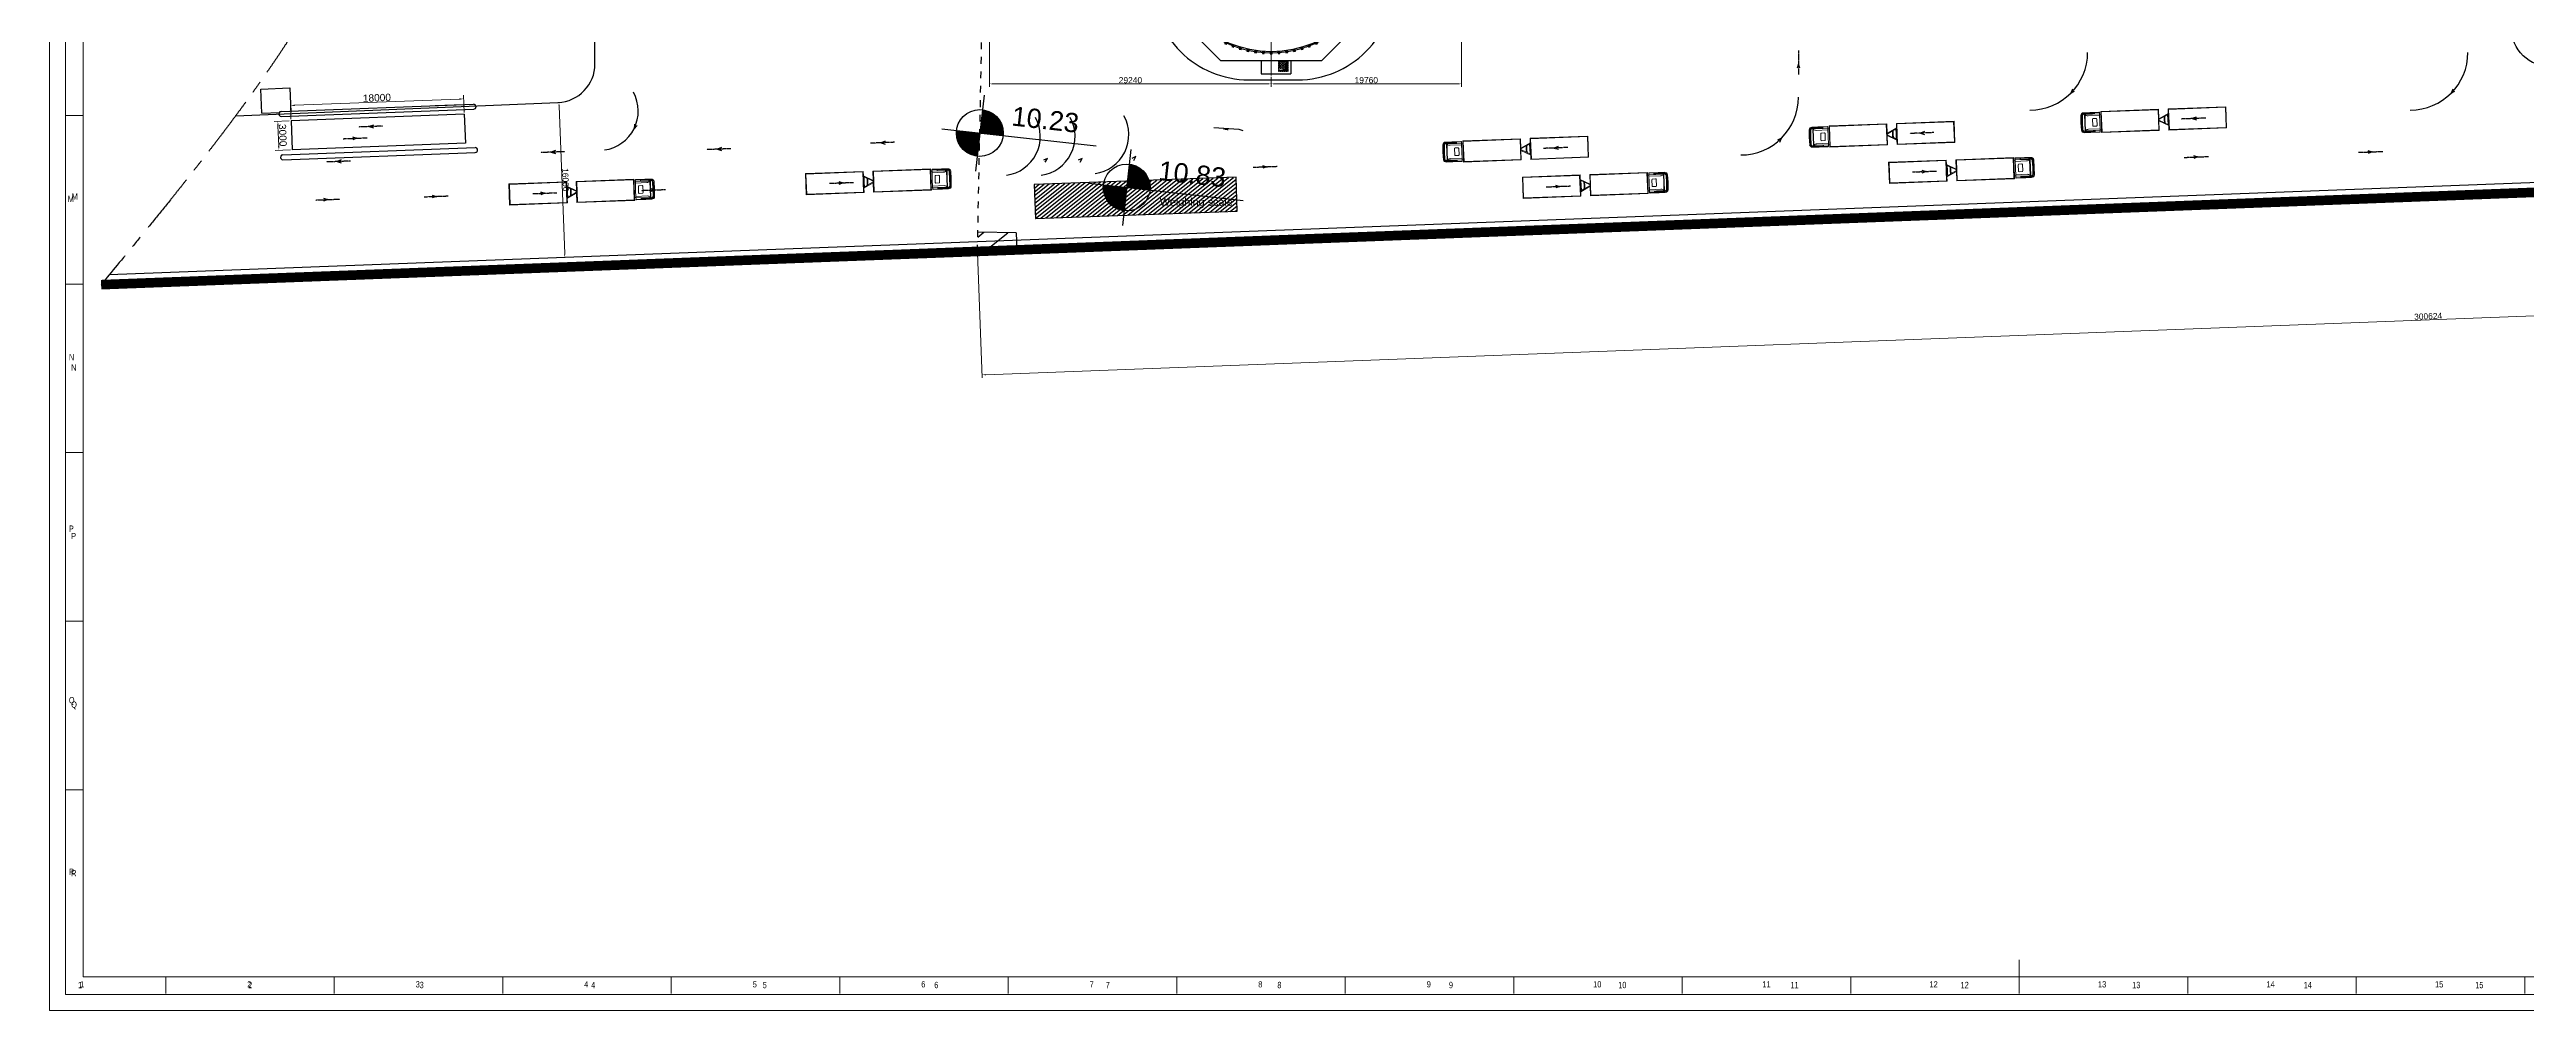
# Model space of a CAD drawing. Header units: millimetres. Extents: x 2640 to 417629, y -244569 to 49807.
# Drawn here: x 2640 to 259901, y -244569 to -144789 of the extents above; entities that cross this region are included whole.
import ezdxf

# ---------------------------------------------------------------- set-up
doc = ezdxf.new("R2010")
doc.units = ezdxf.units.MM
for name, pattern in [('AM_DIN_F_W050', [6.25, 4.75, -1.5]), ('AM_DIN_F_W050x2', [3.125, 2.25, -0.875]), ('AXES', [50.8, 31.75, -6.35, 6.35, -6.35]), ('CENTER', [50.8, 31.75, -6.35, 6.35, -6.35]), ('DASHED', [15, 7, -8]), ('HIDDEN', [9.525, 6.35, -3.175])]:
    doc.linetypes.add(name, pattern=pattern)
doc.layers.get('Defpoints').update_dxf_attribs({"lineweight": 9})
for name, color, linetype, lineweight in [('1-column', 121, 'Continuous', 30), ('1-Footing', 3, 'Continuous', 30), ('1GEC-Wall-C-M', 4, 'Continuous', 30), ('AXE', 1, 'CENTER', 30), ('Camion_renault', 7, 'Continuous', 18), ('DESSIN', 5, 'Continuous', 5), ('Gebäude-AM_3', 6, 'AM_DIN_F_W050', 25), ('Gusset & Base Plate', 11, 'Continuous', 9), ('HATCH', 8, 'Continuous', 5), ('Maillage', 1, 'Continuous', 5), ('Trotoir', 253, 'Continuous', 30), ('Weld', 3, 'Continuous', 9)]:
    doc.layers.add(name, color=color, linetype=linetype, lineweight=lineweight)
doc.layers.add('shalet land', color=5, linetype='Continuous')
doc.styles.add('ARIAL_BOLD', font='arial.ttf')
doc.styles.add('SLDTEXTSTYLE0', font='TXT', dxfattribs={"width": 0.75})
doc.styles.get("Standard").update_dxf_attribs({"font": 'arial.ttf'})
doc.dimstyles.new('ECHE 250', dxfattribs={"dimscale": 250, "dimtxt": 2.5, "dimasz": 1.5, "dimexe": 1.25, "dimexo": 0.625, "dimgap": 0.25, "dimtad": 1, "dimdec": 0, "dimtxsty": 'ARIAL_BOLD', "dimcen": 2.5, "dimclrd": 4, "dimclre": 4, "dimclrt": 6, "dimadec": 0, "dimazin": 0, "dimtfac": 1, "dimtdec": 0, "dimtmove": 0, "dimatfit": 3, "dimfxl": 1, "dimlwd": 13, "dimlwe": 13, "dimarcsym": 0})
doc.dimstyles.new('ECHE 300', dxfattribs={"dimscale": 300, "dimtxt": 2.5, "dimasz": 1.5, "dimexe": 1.25, "dimexo": 0.625, "dimgap": 0.25, "dimtad": 1, "dimdec": 0, "dimtxsty": 'ARIAL_BOLD', "dimcen": 2.5, "dimclrd": 4, "dimclre": 4, "dimclrt": 6, "dimadec": 0, "dimazin": 0, "dimtfac": 1, "dimtdec": 0, "dimtmove": 0, "dimatfit": 3, "dimfxl": 1, "dimlwd": 13, "dimlwe": 13, "dimarcsym": 0})

# ---------------------------------------------------------------- blocks, each defined once
blk = doc.blocks.new('*D22')
at = {"color": 4, "lineweight": 13, "transparency": 16777216}
for p, q in [((308931, -83453), (310852, -96290)), ((13866, -140429), (310435, -96036)), ((11620, -127957), (13541, -140793))]:
    blk.add_line(p, q, dxfattribs=at)
at = {"color": 4, "transparency": 16777216}
for points in [[(310426, -95974), (310444, -96098), (310806, -95981)], [(13857, -140367), (13875, -140491), (13495, -140484)]]:
    blk.add_solid(points, dxfattribs=at)
at = {"layer": 'Defpoints', "color": 0, "transparency": 16777216}
for p in [(308908, -83298), (310806, -95981), (11597, -127802)]:
    blk.add_point(p, dxfattribs=at)
at = {"color": 6, "transparency": 16777216, "insert": (162094, -117855), "char_height": 625, "attachment_point": 5, "rotation": 8.51327, "style": 'ARIAL_BOLD'}
blk.add_mtext('300624', dxfattribs=at)
blk = doc.blocks.new('*D59')
at = {"color": 4, "lineweight": 13, "transparency": 16777216}
for p, q in [((158905, -88654), (256667, -76915)), ((256909, -75786), (257077, -77181)), ((158403, -87614), (158570, -89009))]:
    blk.add_line(p, q, dxfattribs=at)
at = {"color": 4, "transparency": 16777216}
for points in [[(256660, -76853), (256675, -76978), (257040, -76871)], [(158898, -88592), (158913, -88716), (158533, -88699)]]:
    blk.add_solid(points, dxfattribs=at)
at = {"layer": 'Defpoints', "color": 0, "transparency": 16777216}
for p in [(256891, -75631), (257040, -76871), (158384, -87459)]:
    blk.add_point(p, dxfattribs=at)
at = {"color": 6, "transparency": 16777216, "insert": (207546, -82429), "char_height": 625, "attachment_point": 5, "rotation": 6.84698, "style": 'ARIAL_BOLD'}
blk.add_mtext('99214', dxfattribs=at)
blk = doc.blocks.new('*D63')
at = {"color": 4, "lineweight": 13, "transparency": 16777216}
for p, q in [((158149, -88742), (129042, -91976)), ((158400, -87602), (158556, -89011)), ((128547, -90919), (128704, -92328))]:
    blk.add_line(p, q, dxfattribs=at)
at = {"color": 4, "transparency": 16777216}
for points in [[(158142, -88679), (158156, -88804), (158522, -88700)], [(129035, -91914), (129049, -92038), (128669, -92017)]]:
    blk.add_solid(points, dxfattribs=at)
at = {"layer": 'Defpoints', "color": 0, "transparency": 16777216}
for p in [(158383, -87447), (128530, -90764), (128669, -92017)]:
    blk.add_point(p, dxfattribs=at)
at = {"color": 6, "transparency": 16777216, "insert": (143553, -89979), "char_height": 625, "attachment_point": 5, "rotation": 6.3409, "style": 'ARIAL_BOLD'}
blk.add_mtext('30036', dxfattribs=at)
blk = doc.blocks.new('*D64')
at = {"color": 4, "lineweight": 13, "transparency": 16777216}
for p, q in [((128296, -92059), (89319, -96388)), ((128549, -90939), (128704, -92328)), ((88827, -95350), (88981, -96740))]:
    blk.add_line(p, q, dxfattribs=at)
at = {"color": 4, "transparency": 16777216}
for points in [[(128290, -91997), (128303, -92121), (128669, -92017)], [(89312, -96326), (89326, -96450), (88947, -96429)]]:
    blk.add_solid(points, dxfattribs=at)
at = {"layer": 'Defpoints', "color": 0, "transparency": 16777216}
for p in [(128532, -90783), (88810, -95195), (88947, -96429)]:
    blk.add_point(p, dxfattribs=at)
at = {"color": 6, "transparency": 16777216, "insert": (108766, -93844), "char_height": 625, "attachment_point": 5, "rotation": 6.33731, "style": 'ARIAL_BOLD'}
blk.add_mtext('39967', dxfattribs=at)
blk = doc.blocks.new('*D65')
at = {"color": 4, "lineweight": 13, "transparency": 16777216}
for p, q in [((88575, -96471), (59432, -99724)), ((88827, -95350), (88982, -96740)), ((58939, -98687), (59094, -100076))]:
    blk.add_line(p, q, dxfattribs=at)
at = {"color": 4, "transparency": 16777216}
for points in [[(88568, -96409), (88582, -96533), (88947, -96429)], [(59425, -99662), (59439, -99786), (59059, -99765)]]:
    blk.add_solid(points, dxfattribs=at)
at = {"layer": 'Defpoints', "color": 0, "transparency": 16777216}
for p in [(88810, -95195), (58921, -98531), (59059, -99765)]:
    blk.add_point(p, dxfattribs=at)
at = {"color": 6, "transparency": 16777216, "insert": (73961, -97718), "char_height": 625, "attachment_point": 5, "rotation": 6.36943, "style": 'ARIAL_BOLD'}
blk.add_mtext('30074', dxfattribs=at)
blk = doc.blocks.new('cuadrado')
blk.add_line((0, 100), (0, -100))
blk.add_lwpolyline([(-100, -100), (100, -100), (100, 100), (-100, 100)], close=True)
blk = doc.blocks.new('*U75')
at = {"layer": 'Maillage', "linetype": 'CENTER', "lineweight": 0, "ltscale": 1.5}
for p, q in [((-100, 0), (100, 0)), ((0, 100), (0, -100))]:
    blk.add_line(p, q, dxfattribs=at)
at = {"layer": '1GEC-Wall-C-M', "rotation": 180}
blk.add_blockref('cuadrado', (0, 0), dxfattribs=at)
blk = doc.blocks.new('*U76')
at = {"layer": 'DESSIN', "color": 0, "linetype": 'ByBlock', "lineweight": -2, "transparency": 16777216}
for p, rotation in [((1070593, 167219), 103.4482758620656), ((1071385, 167379), 99.31034482758304), ((1072187, 167481), 95.17241379310043), ((1072995, 167525), 91.03448275861791), ((1073803, 167510), 86.8965517241353), ((1074608, 167437), 82.75862068965277), ((1075406, 167306), 78.62068965517017), ((1076192, 167118), 74.48275862068755), ((1065645, 164596), 132.4137931034444), ((1066261, 165120), 128.2758620689617), ((1066913, 165597), 124.137931034479), ((1067598, 166026), 119.9999999999961), ((1068313, 166405), 115.8620689655134), ((1069052, 166731), 111.7241379310308), ((1069814, 167003), 107.5862068965482), ((1076963, 166874), 70.34482758620494), ((1077714, 166575), 66.20689655172242), ((1078442, 166222), 62.06896551723987), ((1079142, 165818), 57.93103448275718), ((1079811, 165364), 53.7931034482744), ((1080446, 164863), 49.65517241379171), ((1063603, 162102), 148.9655172413747), ((1064044, 162779), 144.8275862068922), ((1064533, 163423), 140.6896551724095), ((1065068, 164030), 136.551724137927), ((1081042, 164318), 45.51724137930901), ((1081598, 163731), 41.37931034482649), ((1082111, 163106), 37.24137931034377), ((1082576, 162445), 33.103448275861), ((1062586, 159905), 161.3793103448226), ((1062872, 160661), 157.24137931034), ((1063211, 161395), 153.1034482758574), ((1082993, 161752), 28.96551724137829), ((1083359, 161031), 24.82758620689567), ((1083672, 160285), 20.68965517241306), ((1083930, 159519), 16.55172413793043), ((1062065, 157540), 173.7931034482705), ((1062182, 158340), 169.6551724137878), ((1062356, 159130), 165.5172413793052), ((1084132, 158736), 12.41379310344793), ((1084277, 157941), 8.27586206896533), ((1084365, 157137), 4.1379310344827), ((1062007, 156734), 177.9310344827531), ((1062007, 155925), 182.0689655172358), ((1062065, 155119), 186.2068965517186), ((1062182, 154319), 190.3448275862013), ((1084277, 154718), 351.7241379310252), ((1084365, 155521), 355.8620689655078), ((1062356, 153529), 194.4827586206839), ((1062586, 152754), 198.6206896551666), ((1062872, 151998), 202.7586206896495), ((1083672, 152373), 339.3103448275773), ((1083930, 153140), 343.4482758620598), ((1084132, 153922), 347.5862068965425), ((1063211, 151264), 206.8965517241321), ((1063603, 150557), 211.0344827586148), ((1064044, 149880), 215.1724137930973), ((1064533, 149236), 219.3103448275799), ((1082111, 149553), 322.7586206896468), ((1082576, 150214), 326.8965517241293), ((1082993, 150907), 331.0344827586121), ((1083359, 151628), 335.1724137930946), ((1065068, 148629), 223.4482758620625), ((1065645, 148063), 227.5862068965452), ((1066261, 147539), 231.7241379310279), ((1066913, 147062), 235.8620689655107), ((1067598, 146633), 239.9999999999934), ((1079142, 146841), 302.0689655172338), ((1079811, 147295), 306.2068965517164), ((1080446, 147796), 310.344827586199), ((1081042, 148341), 314.4827586206814), ((1081598, 148928), 318.6206896551641), ((1068313, 146254), 244.1379310344761), ((1069052, 145928), 248.2758620689586), ((1069814, 145656), 252.4137931034414), ((1070593, 145439), 256.551724137924), ((1071385, 145280), 260.6896551724068), ((1072187, 145178), 264.8275862068895), ((1072995, 145134), 268.9655172413721), ((1073803, 145149), 273.1034482758549), ((1074608, 145222), 277.2413793103375), ((1075406, 145353), 281.3793103448202), ((1076192, 145541), 285.5172413793028), ((1076963, 145785), 289.6551724137857), ((1077714, 146084), 293.7931034482684), ((1078442, 146437), 297.9310344827509)]:
    blk.add_blockref('*U75', p, dxfattribs=dict(at, rotation=rotation))
blk.add_blockref('*U75', (1084394, 156329), dxfattribs=at)
blk = doc.blocks.new('ssdd')
at = {"layer": 'Weld', "ltscale": 5}
for points in [[(2247380, -100015), (2247371, -100015), (2247380, -100024)], [(2247380, -99940), (2247389, -99940), (2247380, -99931)], [(2247393, -99971), (2247401, -99971), (2247393, -99963)], [(2247393, -99996), (2247401, -99996), (2247393, -100005)], [(2248005, -99971), (2247996, -99971), (2248005, -99963)], [(2248005, -99996), (2247996, -99996), (2248005, -100005)], [(2248018, -99940), (2248009, -99940), (2248018, -99931)], [(2248018, -100015), (2248026, -100015), (2248018, -100024)]]:
    blk.add_hatch(color=256, dxfattribs=at).paths.add_polyline_path(points)
blk.add_circle((2235109, -101484, 0), 11084)
at = {"layer": '1-column', "ltscale": 5}
for p, q in [((2247099, -99434), (2248499, -99434)), ((2248499, -102534), (2248499, -99434)), ((2247099, -102534), (2248499, -102534))]:
    blk.add_line(p, q, dxfattribs=at)
at = {"layer": '1-column', "linetype": 'HIDDEN', "ltscale": 2}
for p, q in [((2248199, -99734), (2247199, -99734)), ((2247199, -99734), (2247199, -100734)), ((2248199, -100734), (2248199, -99734)), ((2247199, -100734), (2248199, -100734))]:
    blk.add_line(p, q, dxfattribs=at)
at = {"layer": '1-Footing', "ltscale": 1.5, "elevation": 0}
blk.add_lwpolyline([(2240375, -89494), (2229842, -89494), (2223119, -96217), (2223119, -106750), (2229842, -113474), (2240375, -113474), (2247099, -106750), (2247099, -96217)], close=True, dxfattribs=at)
at = {"layer": 'AXE', "ltscale": 5}
for p, q in [((2247330, -99766), (2247330, -99692)), ((2248055, -99984), (2247343, -99984)), ((2248068, -99766), (2248068, -99692))]:
    blk.add_line(p, q, dxfattribs=at)
at = {"layer": 'Gusset & Base Plate', "ltscale": 5}
for p, q in [((2247293, -99734), (2247355, -99734)), ((2247293, -99746), (2247293, -99734)), ((2247293, -99746), (2247355, -99746)), ((2247321, -99746), (2247321, -99734)), ((2247339, -99746), (2247339, -99734)), ((2247368, -100015), (2247368, -99759)), ((2247368, -100015), (2247380, -100015)), ((2247380, -100015), (2247380, -99759)), ((2248005, -99971), (2247393, -99971)), ((2248005, -99996), (2247393, -99996)), ((2248018, -100015), (2248018, -99759)), ((2248030, -100015), (2248018, -100015)), ((2248030, -100015), (2248030, -99759)), ((2248105, -99734), (2248043, -99734)), ((2248105, -99746), (2248043, -99746)), ((2248059, -99746), (2248059, -99734)), ((2248076, -99746), (2248076, -99734)), ((2248105, -99746), (2248105, -99734))]:
    blk.add_line(p, q, dxfattribs=at)
for points in [[(2247380, -100028), (2247380, -99940), (2247393, -99940), (2247393, -100028)], [(2248005, -100028), (2248005, -99940), (2248018, -99940), (2248018, -100028)]]:
    blk.add_lwpolyline(points, close=True, dxfattribs=at)
for centre, radius, start, end in [((2247355, -99759), 25, 0, 90), ((2247355, -99759), 12.5, 0, 90), ((2248043, -99759), 25, 90, 180), ((2248043, -99759), 12.5, 90, 180)]:
    blk.add_arc(centre, radius, start, end, dxfattribs=at)
at = {"layer": 'HATCH', "ltscale": 5}
for p, q in [((2247241, -99734, 0), (2247230, -99745, 0)), ((2247318, -99899, 0), (2247230, -99811, 0)), ((2247318, -99899, 0), (2247230, -99988, 0)), ((2247318, -100143, 0), (2247230, -100054, 0)), ((2247318, -100143, 0), (2247230, -100231, 0)), ((2247318, -100386, 0), (2247230, -100297, 0)), ((2247368, -99850, 0), (2247351, -99866, 0)), ((2247368, -99949, 0), (2247351, -99933, 0)), ((2247440, -100021, 0), (2247351, -100109, 0)), ((2247440, -100264, 0), (2247351, -100176, 0)), ((2247440, -100264, 0), (2247351, -100352, 0)), ((2247380, -99823, 0), (2247453, -99751, 0)), ((2247440, -99778, 0), (2247380, -99837, 0)), ((2247380, -99855, 0), (2247453, -99927, 0)), ((2247440, -99778, 0), (2247395, -99734, 0)), ((2247440, -100021, 0), (2247415, -99996, 0)), ((2247484, -99734, 0), (2247473, -99745, 0)), ((2247561, -99899, 0), (2247473, -99811, 0)), ((2247561, -100143, 0), (2247473, -100054, 0)), ((2247561, -100143, 0), (2247473, -100231, 0)), ((2247561, -100386, 0), (2247473, -100297, 0)), ((2247486, -99961, 0), (2247574, -99872, 0)), ((2247486, -99961, 0), (2247497, -99971, 0)), ((2247561, -99899, 0), (2247489, -99971, 0)), ((2247502, -99734, 0), (2247574, -99806, 0)), ((2247683, -99778, 0), (2247594, -99866, 0)), ((2247633, -99971, 0), (2247594, -99933, 0)), ((2247683, -100021, 0), (2247594, -100109, 0)), ((2247683, -100264, 0), (2247594, -100176, 0)), ((2247683, -100264, 0), (2247594, -100352, 0)), ((2247607, -99839, 0), (2247696, -99751, 0)), ((2247607, -99839, 0), (2247696, -99927, 0)), ((2247683, -99778, 0), (2247638, -99734, 0)), ((2247683, -100021, 0), (2247658, -99996, 0)), ((2247727, -99734, 0), (2247716, -99745, 0)), ((2247804, -99899, 0), (2247716, -99811, 0)), ((2247804, -100143, 0), (2247716, -100054, 0)), ((2247804, -100143, 0), (2247716, -100231, 0)), ((2247804, -100386, 0), (2247716, -100297, 0)), ((2247729, -99961, 0), (2247817, -99872, 0)), ((2247729, -99961, 0), (2247740, -99971, 0)), ((2247804, -99899, 0), (2247732, -99971, 0)), ((2247745, -99734, 0), (2247817, -99806, 0)), ((2247926, -99778, 0), (2247837, -99866, 0)), ((2247876, -99971, 0), (2247837, -99933, 0)), ((2247926, -100021, 0), (2247837, -100109, 0)), ((2247926, -100264, 0), (2247837, -100176, 0)), ((2247926, -100264, 0), (2247837, -100352, 0)), ((2247851, -99839, 0), (2247939, -99751, 0)), ((2247851, -99839, 0), (2247939, -99927, 0)), ((2247926, -99778, 0), (2247882, -99734, 0)), ((2247926, -100021, 0), (2247901, -99996, 0)), ((2247970, -99734, 0), (2247959, -99745, 0)), ((2248018, -99870, 0), (2247959, -99811, 0)), ((2248047, -100143, 0), (2247959, -100054, 0)), ((2248047, -100143, 0), (2247959, -100231, 0)), ((2248009, -100347, 0), (2247959, -100297, 0)), ((2247972, -99961, 0), (2248018, -99915, 0)), ((2247972, -99961, 0), (2247983, -99971, 0)), ((2248124, -99809), (2247974, -100509)), ((2248005, -99942, 0), (2247975, -99971, 0)), ((2247988, -99734, 0), (2248018, -99763, 0)), ((2248018, -99929, 0), (2248007, -99940, 0)), ((2248047, -99899, 0), (2248030, -99882, 0)), ((2248047, -99899, 0), (2248030, -99917, 0)), ((2248120, -99827, 0), (2248080, -99866, 0)), ((2248094, -99947, 0), (2248080, -99933, 0)), ((2248169, -99778, 0), (2248124, -99823, 0)), ((2248124, -100659), (2248124, -99809)), ((2248169, -100021, 0), (2248124, -99976, 0)), ((2248169, -100021, 0), (2248124, -100066, 0)), ((2248169, -100264, 0), (2248124, -100219, 0)), ((2248169, -100264, 0), (2248124, -100309, 0)), ((2248169, -99778, 0), (2248125, -99734, 0)), ((2247318, -100386, 0), (2247230, -100474, 0)), ((2247318, -100629, 0), (2247230, -100540, 0)), ((2247288, -100659, 0), (2247230, -100717, 0)), ((2247974, -100509), (2247274, -100659)), ((2247274, -100659), (2248124, -100659)), ((2247318, -100629, 0), (2247292, -100655, 0)), ((2247440, -100507, 0), (2247351, -100419, 0)), ((2247440, -100507, 0), (2247351, -100596, 0)), ((2247423, -100734, 0), (2247351, -100662, 0)), ((2247561, -100386, 0), (2247473, -100474, 0)), ((2247535, -100603, 0), (2247473, -100540, 0)), ((2247531, -100659, 0), (2247473, -100717, 0)), ((2247683, -100507, 0), (2247594, -100419, 0)), ((2247666, -100734, 0), (2247594, -100662, 0)), ((2247683, -100507, 0), (2247601, -100589, 0)), ((2247804, -100386, 0), (2247716, -100474, 0)), ((2247736, -100560, 0), (2247716, -100540, 0)), ((2247774, -100659, 0), (2247716, -100717, 0)), ((2247926, -100507, 0), (2247837, -100419, 0)), ((2247909, -100734, 0), (2247837, -100662, 0)), ((2247926, -100507, 0), (2247910, -100523, 0)), ((2247988, -100445, 0), (2247959, -100474, 0)), ((2248017, -100659, 0), (2247959, -100717, 0)), ((2248152, -100734, 0), (2248080, -100662, 0)), ((2248169, -100507, 0), (2248124, -100462, 0)), ((2248169, -100507, 0), (2248124, -100552, 0))]:
    blk.add_line(p, q, dxfattribs=at)
at = {"layer": 'Maillage', "linetype": 'CENTER', "lineweight": 0, "ltscale": 1.5}
blk.add_line((2144227, -101484), (2248649, -101484), dxfattribs=at)
blk.add_circle((2235109, -101484), 11197, dxfattribs=at)
at = {"layer": 'Weld', "ltscale": 5}
for p, q in [((2247371, -100015), (2247380, -100024)), ((2247389, -99940), (2247380, -99931)), ((2247401, -99971), (2247393, -99963)), ((2247401, -99996), (2247393, -100005)), ((2247996, -99971), (2248005, -99963)), ((2247996, -99996), (2248005, -100005)), ((2248009, -99940), (2248018, -99931)), ((2248026, -100015), (2248018, -100024))]:
    blk.add_line(p, q, dxfattribs=at)
at = {"layer": 'DESSIN'}
blk.add_blockref('*U76', (1161912, -257813), dxfattribs=at)
blk = doc.blocks.new('*D52')
at = {"color": 4, "lineweight": 13, "transparency": 16777216}
for p, q in [((149284, -142084), (149284, -148665)), ((129524, -147634), (129524, -148665)), ((129899, -148352), (148909, -148352))]:
    blk.add_line(p, q, dxfattribs=at)
at = {"color": 4, "transparency": 16777216}
for points in [[(129899, -148290), (129899, -148415), (129524, -148352)], [(148909, -148290), (148909, -148415), (149284, -148352)]]:
    blk.add_solid(points, dxfattribs=at)
at = {"layer": 'Defpoints', "color": 0, "transparency": 16777216}
for p in [(149284, -141928), (129524, -147478), (149284, -148352)]:
    blk.add_point(p, dxfattribs=at)
at = {"color": 6, "transparency": 16777216, "insert": (139404, -147971), "char_height": 625, "attachment_point": 5, "style": 'ARIAL_BOLD'}
blk.add_mtext('19760', dxfattribs=at)
blk = doc.blocks.new('A0 E1-100')
at = {"color": 1, "linetype": 'Continuous', "lineweight": 18}
for p, q in [((-115342, 0), (-115342, 82627)), ((-114361, 982), (-114361, 81645)), ((-114361, 982), (-982, 982)), ((-115342, 0), (0, 0))]:
    blk.add_line(p, q, dxfattribs=at)
at = {"linetype": 'Continuous', "lineweight": 18}
for q in [(-114880, 82170), (-470, 467)]:
    blk.add_line((-114880, 467), q, dxfattribs=at)
at = {"color": 5, "linetype": 'Continuous', "lineweight": 15}
for p, q in [((-114385, 26085), (-114877, 26085)), ((-114877, 21173), (-114385, 21173)), ((-114385, 16260), (-114877, 16260)), ((-114877, 11348), (-114385, 11348)), ((-114385, 6435), (-114877, 6435)), ((-57918, 493), (-57918, 1475)), ((-111954, 493), (-111954, 984)), ((-107042, 984), (-107042, 493)), ((-102129, 493), (-102129, 984)), ((-97217, 984), (-97217, 493)), ((-92305, 493), (-92305, 984)), ((-87392, 984), (-87392, 493)), ((-82480, 493), (-82480, 984)), ((-77567, 984), (-77567, 493)), ((-72655, 493), (-72655, 984)), ((-67742, 984), (-67742, 493)), ((-62830, 493), (-62830, 984)), ((-53005, 493), (-53005, 984)), ((-48093, 984), (-48093, 493)), ((-43180, 493), (-43180, 984))]:
    blk.add_line(p, q, dxfattribs=at)
at = {"color": 1, "linetype": 'Continuous', "lineweight": 15}
blk.add_line((-115342, 0), (0, 0), dxfattribs=at)
at = {"color": 5, "linetype": 'Continuous', "lineweight": 15, "attachment_point": 1, "style": 'SLDTEXTSTYLE0'}
for s, insert, char_height in [('M', (-114813, 23744), 182), ('M', (-114693, 23813), 185), ('N', (-114777, 19135), 185), ('N', (-114713, 18831), 182), ('P', (-114777, 14135), 185), ('P', (-114713, 13919), 182), ('Q', (-114777, 9134), 185), ('Q', (-114713, 9006), 182), ('R', (-114777, 4133), 185), ('R', (-114713, 4094), 182), ('1', (-114511, 834), 185), ('1', (-114451, 853), 182), ('2', (-109580, 853), 182), ('2', (-109552, 834), 185), ('3', (-104668, 853), 182), ('3', (-104551, 834), 185), ('4', (-99755, 853), 182), ('4', (-99550, 834), 185), ('5', (-94843, 853), 182), ('5', (-94550, 834), 185), ('6', (-89930, 853), 182), ('6', (-89549, 834), 185), ('7', (-85018, 853), 182), ('7', (-84548, 834), 185), ('8', (-80105, 853), 182), ('8', (-79547, 834), 185), ('9', (-75193, 853), 182), ('9', (-74546, 834), 185), ('10', (-70342, 853), 182), ('10', (-69608, 834), 185.2), ('11', (-65409, 853), 182), ('11', (-64586, 834), 185.2), ('12', (-60538, 853), 182), ('12', (-59627, 834), 185.2), ('13', (-55625, 853), 182), ('13', (-54626, 834), 185.2), ('14', (-50713, 853), 182), ('14', (-49625, 834), 185.2), ('15', (-45800, 853), 182), ('15', (-44624, 834), 185.2)]:
    blk.add_mtext(s, dxfattribs=dict(at, insert=insert, char_height=char_height))
blk = doc.blocks.new('*D69')
at = {"color": 4, "lineweight": 13, "transparency": 16777216}
for p, q in [((100283, -142032), (100283, -148665)), ((129149, -148352), (100658, -148352)), ((129524, -147634), (129524, -148665))]:
    blk.add_line(p, q, dxfattribs=at)
at = {"color": 4, "transparency": 16777216}
for points in [[(100658, -148290), (100658, -148415), (100283, -148352)], [(129149, -148290), (129149, -148415), (129524, -148352)]]:
    blk.add_solid(points, dxfattribs=at)
at = {"layer": 'Defpoints', "color": 0, "transparency": 16777216}
for p in [(100283, -141876), (100283, -148352), (129524, -147478)]:
    blk.add_point(p, dxfattribs=at)
at = {"color": 6, "transparency": 16777216, "insert": (114904, -147971), "char_height": 625, "attachment_point": 5, "style": 'ARIAL_BOLD'}
blk.add_mtext('29240', dxfattribs=at)
blk = doc.blocks.new('*D71')
at = {"color": 4, "lineweight": 13, "transparency": 16777216}
for p, q in [((27539, -152202), (25978, -152261)), ((26369, -152696), (26449, -154795)), ((27653, -155200), (26091, -155259))]:
    blk.add_line(p, q, dxfattribs=at)
at = {"color": 4, "transparency": 16777216}
for points in [[(26444, -152694), (26294, -152699), (26352, -152247)], [(26524, -154792), (26374, -154798), (26466, -155245)]]:
    blk.add_solid(points, dxfattribs=at)
at = {"layer": 'Defpoints', "color": 0, "transparency": 16777216}
for p in [(27726, -152195, 0), (26466, -155245), (27840, -155193, 0)]:
    blk.add_point(p, dxfattribs=at)
at = {"color": 6, "transparency": 16777216, "insert": (26865, -153681), "char_height": 750, "attachment_point": 5, "rotation": 272.17237, "style": 'ARIAL_BOLD'}
blk.add_mtext('3000', dxfattribs=at)
blk = doc.blocks.new('*D72')
at = {"color": 4, "lineweight": 13, "transparency": 16777216}
for p, q in [((27719, -152007), (27651, -150221)), ((28115, -150578), (45203, -149930)), ((45706, -151325), (45638, -149538))]:
    blk.add_line(p, q, dxfattribs=at)
at = {"color": 4, "transparency": 16777216}
for points in [[(28112, -150503), (28118, -150653), (27666, -150595)], [(45200, -149855), (45206, -150005), (45653, -149913)]]:
    blk.add_solid(points, dxfattribs=at)
at = {"layer": 'Defpoints', "color": 0, "transparency": 16777216}
for p in [(45653, -149913), (45713, -151512, 0), (27726, -152195, 0)]:
    blk.add_point(p, dxfattribs=at)
at = {"color": 6, "transparency": 16777216, "insert": (36642, -149797), "char_height": 750, "attachment_point": 5, "rotation": 2.17237, "style": 'ARIAL_BOLD'}
blk.add_mtext('18000', dxfattribs=at)
blk = doc.blocks.new('cc')
at = {"layer": 'Camion_renault', "color": 96}
for p, q in [((-15082, 774), (-15105, 0)), ((-14998, 720), (-15019, -6)), ((-14998, -720), (-15019, 6)), ((-14918, 713), (-14939, -8)), ((-14918, -714), (-14939, 8)), ((-14779, 1042), (-14139, 1042)), ((-14698, 799), (-14698, 0)), ((-14676, 874), (-14695, 903)), ((-14235, 997), (-14692, 987)), ((-14598, 849), (-14692, 987)), ((-14648, 799), (-14648, 0)), ((-14567, 893), (-14602, 944)), ((-13140, 849), (-14598, 849)), ((-13693, 959), (-14594, 959)), ((-13693, 879), (-14542, 879)), ((-13140, 697), (-14335, 697)), ((-14139, 1042), (-14235, 997)), ((-13190, 1004), (-14235, 997)), ((-14120, 1051), (-14139, 1042)), ((-13190, 1047), (-14120, 1051)), ((-13891, 328), (-13891, -328)), ((-13506, 396), (-13823, 396)), ((-13663, 909), (-13663, 929)), ((-13438, 328), (-13438, -328)), ((-13140, 997), (-13140, 805)), ((-13140, 805), (-13000, 805)), ((-13140, 805), (-13140, 0)), ((-15082, -775), (-15105, 0)), ((-14779, -1042), (-14139, -1042)), ((-14698, -800), (-14698, 0)), ((-14676, -875), (-14695, -903)), ((-14598, -850), (-14692, -988)), ((-14235, -997), (-14692, -988)), ((-14648, -800), (-14648, 0)), ((-14567, -893), (-14602, -944)), ((-13140, -850), (-14598, -850)), ((-13693, -960), (-14594, -960)), ((-13693, -880), (-14542, -880)), ((-13140, -697), (-14335, -697)), ((-13190, -1004), (-14235, -997)), ((-14139, -1042), (-14235, -997)), ((-14120, -1051), (-14139, -1042)), ((-13190, -1047), (-14120, -1051)), ((-13506, -396), (-13823, -396)), ((-13663, -910), (-13663, -930)), ((-13140, -805), (-13140, 0)), ((-13140, -997), (-13140, -805)), ((-13140, -805), (-13000, -805))]:
    blk.add_line(p, q, dxfattribs=at)
at = {"layer": 'Camion_renault', "color": 146}
for p, q in [((-13000, 1100), (-13000, 805)), ((-13000, 1100), (-7000, 1100)), ((-13000, 805), (-13000, -805)), ((-12950, 1050), (-7050, 1050)), ((-12950, 1050), (-12950, -1050)), ((-7050, 1050), (-7050, -1050)), ((-7000, 1100), (-7000, 115)), ((-7000, 115), (-6000, 639)), ((-7000, 36), (-6440, 329)), ((-7000, 115), (-7000, 36)), ((-7000, 36), (-7000, -36)), ((-6440, 0), (-6440, 329)), ((-6370, 366), (-6070, 523)), ((-6370, 0), (-6370, 366)), ((-6070, 0), (-6070, 523)), ((-6000, 1100), (0, 1100)), ((-6000, 1100), (-6000, 639)), ((-6000, -639), (-6000, 639)), ((-5950, 1050), (-5950, -1050)), ((-5950, 1050), (-50, 1050)), ((-50, 1050), (-50, -1050)), ((0, 1100), (0, -1100)), ((-13000, -805), (-13000, -1100)), ((-13000, -1100), (-7000, -1100)), ((-12950, -1050), (-7050, -1050)), ((-7000, -36), (-6440, -330)), ((-7000, -36), (-7000, -115)), ((-7000, -115), (-6000, -639)), ((-7000, -115), (-7000, -1100)), ((-6440, 0), (-6440, -330)), ((-6370, 0), (-6370, -366)), ((-6370, -366), (-6070, -523)), ((-6070, 0), (-6070, -523)), ((-6000, -639), (-6000, -1100)), ((-6000, -1100), (0, -1100)), ((-5950, -1050), (-50, -1050))]:
    blk.add_line(p, q, dxfattribs=at)
at = {"layer": 'Camion_renault', "color": 96}
for centre, radius, start, end in [((-14779, 736), 306, 90.00001, 172.88986), ((-14695, 682), 306, 89.52896, 172.88986), ((-14695, 682), 226, 92.34966, 171.95363), ((-14703, 897), 10, 34.13583, 92.34966), ((-14598, 799), 100, 141.01673, 180), ((-14684, 869), 10, 321.01673, 34.13583), ((-14598, 799), 50, 90, 180), ((-14333, 1232), 535, 233.9383, 269.83085), ((-14594, 949), 10, 90, 214.13583), ((-14542, 909), 30, 214.13583, 270), ((-13823, 328), 67.9, 90, 180), ((-13693, 929), 30, 0, 90), ((-13693, 909), 30, 270, 0), ((-13506, 328), 67.9, 0, 90), ((-13190, 997), 50, 0, 89.77897), ((-13190, 954), 50, 0, 90.34272), ((-14779, -737), 306, 187.11014, 269.99999), ((-14695, -682), 306, 187.11014, 270.47104), ((-14695, -682), 226, 188.04637, 267.65034), ((-14703, -898), 10, 267.65034, 325.86417), ((-14598, -800), 100, 180, 218.98327), ((-14684, -869), 10, 325.86417, 38.98327), ((-14333, -1233), 535, 90.16915, 126.0617), ((-14598, -800), 50, 180, 270), ((-14594, -950), 10, 145.86417, 270), ((-14542, -910), 30, 90, 145.86417), ((-13823, -328), 67.9, 180, 270), ((-13693, -910), 30, 0, 90), ((-13693, -930), 30, 270, 0), ((-13506, -328), 67.9, 270, 0), ((-13190, -954), 50, 269.65728, 0), ((-13190, -997), 50, 270.22103, 0)]:
    blk.add_arc(centre, radius, start, end, dxfattribs=at)
blk = doc.blocks.new('*D91')
at = {"color": 4, "lineweight": 13, "transparency": 16777216}
for p, q in [((55562, -150650), (56145, -166002)), ((55600, -150273), (55860, -150263)), ((56211, -166375), (56471, -166365))]:
    blk.add_line(p, q, dxfattribs=at)
at = {"color": 4, "transparency": 16777216}
for points in [[(55625, -150647), (55500, -150652), (55548, -150275)], [(56207, -166000), (56082, -166005), (56159, -166377)]]:
    blk.add_solid(points, dxfattribs=at)
at = {"layer": 'Defpoints', "color": 0, "transparency": 16777216}
for p in [(55444, -150279), (56055, -166381), (56159, -166377)]:
    blk.add_point(p, dxfattribs=at)
at = {"color": 6, "transparency": 16777216, "insert": (56235, -158312), "char_height": 625, "attachment_point": 5, "rotation": 272.17237, "style": 'ARIAL_BOLD'}
blk.add_mtext('16000', dxfattribs=at)
blk = doc.blocks.new('Terrain 55')
h = blk.add_hatch(color=256)
h.dxf.hatch_style = 1
h.paths.add_polyline_path([(10485.5, -113125), (10485.5, -115557), (12917.4, -115557, 0.41421356)])
h = blk.add_hatch(color=256)
h.dxf.hatch_style = 1
h.paths.add_polyline_path([(10485.5, -115557), (8053.5, -115557, 0.41421356), (10485.5, -117988.9)])
h = blk.add_hatch()
h.set_pattern_fill('ANSI31', color=256, scale=100)
h.set_pattern_definition([(45, (-2187606.73, -1441759.78), (-224.506403, 224.506403), [])])
h.paths.add_polyline_path([(37959.6, -120670.5), (37446.7, -117184.5), (16690.9, -120238.5), (17205.7, -123724.2)])
h = blk.add_hatch(color=256)
h.dxf.hatch_style = 1
h.paths.add_polyline_path([(26275.2, -117063.3), (26275.2, -119495.2), (28707.1, -119495.2, 0.41421356)])
h = blk.add_hatch(color=256)
h.dxf.hatch_style = 1
h.paths.add_polyline_path([(26275.2, -119495.2), (23843.2, -119495.2, 0.41421356), (26275.2, -121927.1)])
h = blk.add_hatch()
h.set_pattern_fill('ANSI31', color=32, scale=500)
h.set_pattern_definition([(45, (-2187606.7, -1441759.8), (-1122.532, 1122.532), [])])
h.paths.add_polyline_path([(15375.9, -125452.8), (11416, -125812.1), (11596.5, -127802), (15637, -127197.2)])
at = {"color": 1, "linetype": 'DASHED', "ltscale": 100}
blk.add_line((11596.5, -127802), (0, 0), dxfattribs=at)
for p, q in [((10485.5, -111584.7), (10485.5, -119529.2)), ((6513.2, -115557), (22648.6, -115557)), ((26275.2, -115522.9), (26275.2, -123467.5)), ((37446.7, -117184.5), (16690.9, -120238.5)), ((37959.6, -120670.5), (37446.7, -117184.5)), ((16690.9, -120238.5), (17205.7, -123724.2)), ((17205.7, -123724.2), (37959.6, -120670.5)), ((22302.9, -119495.2), (38438.3, -119495.2)), ((15375.9, -125452.8), (11416, -125812.1)), ((15375.9, -125452.8), (15637, -127197.2))]:
    blk.add_line(p, q)
for centre in [(10485.5, -115557), (26275.2, -119495.2)]:
    blk.add_circle(centre, 2431.9)
at = {"layer": 'AXE', "color": 1, "ltscale": 200}
blk.add_spline([(-65766.6, -7417.7), (-71478.4, -53855.9), (-57774.8, -74389), (-78484.7, -141286.1)], degree=3, dxfattribs=at)
at = {"layer": 'shalet land', "color": 1, "const_width": 1000}
for points in [[(11596.5, -127802), (308907.7, -83298.2), (208515.4, 23518.1), (0, 0)], [(11596.5, -127802), (-78484.7, -141286.1)]]:
    blk.add_lwpolyline(points, dxfattribs=at)
at = {"char_height": 2000, "attachment_point": 1}
for s, insert in [('10.23', (13604.8, -112413.8)), ('10.83', (29394.5, -116352))]:
    blk.add_mtext_dynamic_manual_height_columns(s, width=8.838, gutter_width=1, heights=[0], dxfattribs=dict(at, insert=insert))
at = {"color": 6}
dim = blk.add_linear_dim(base=(257039.6, -76870.8), p1=(158384, -87459), p2=(256890.8, -75630.9), angle=6.846983, dimstyle='ECHE 250', dxfattribs=at)
dim.commit()
dim.dimension.update_dxf_attribs({"geometry": '*D59', "text_midpoint": (207591.9, -82808.2), "dimtype": 161})
dim = blk.add_aligned_dim(p1=(11596.5, -127802), p2=(308907.7, -83298.2), distance=-12823.7, dimstyle='ECHE 250', dxfattribs=at)
dim.commit()
dim.dimension.update_dxf_attribs({"geometry": '*D22', "text_midpoint": (162094, -117854.9)})
at = {"color": 2}
for p1, p2, distance, picture, middle in [((158382.6, -87446.8), (128529.9, -90764.1), 1261.1, '*D63', (143553.4, -89979.3)), ((128532.1, -90783.3), (88809.6, -95194.9), 1241.8, '*D64', (108765.7, -93843.8)), ((88809.6, -95194.9), (58921.5, -98531.2), 1241.8, '*D65', (73960.9, -97717.7))]:
    dim = blk.add_aligned_dim(p1=p1, p2=p2, distance=distance, dimstyle='ECHE 250', dxfattribs=at)
    dim.commit()
    dim.dimension.update_dxf_attribs({"geometry": picture, "text_midpoint": middle})

msp = doc.modelspace()

# ---------------------------------------------------------------- linework, layer by layer
at = {"color": 1, "linetype": 'AXES'}
for p, q in [((184292.48684, -144894.6398), (184292.92767, -147394.63976)), ((33148.52201, -154046.1872), (35646.72529, -153951.42242)), ((37253.51979, -152738.31968), (34755.31651, -152833.08446)), ((124561.20434, -153007.52703), (125063.00105, -153102.29181)), ((198360.781, -153412.12951), (195862.57772, -153506.89429)), ((226584.42249, -151906.58425), (224086.21921, -152001.34903)), ((33909.91617, -156368.92814), (31411.71289, -156463.69292)), ((56158.01888, -155392.93269), (53659.8156, -155487.69747)), ((73408.31094, -155084.36267), (70910.10766, -155179.12745)), ((90406.12158, -154416.93725), (87907.9183, -154511.70203)), ((127663.19467, -157006.53503), (130161.39795, -156911.77025)), ((160321.92505, -154960.53877), (157823.72177, -155055.30355)), ((224364.10115, -155993.68491), (226862.30443, -155898.92013)), ((242468.80019, -155463.07245), (244967.00347, -155368.30767)), ((64107.5355, -159417.4029), (66605.73879, -159322.63812)), ((83646.13587, -158676.24178), (86144.33915, -158581.477)), ((158101.6037, -159047.63942), (160599.80698, -158952.87464)), ((196140.45965, -157499.23017), (198638.66294, -157404.46539)), ((30287.73977, -160413.66087), (32785.94305, -160318.89609)), ((41561.00501, -160081.57488), (44059.20829, -159986.8101)), ((52834.27026, -159749.48889), (55332.47354, -159654.72411))]:
    msp.add_line(p, q, dxfattribs=at)
for p, q in [((24598.78301, -148892.34122), (27596.62695, -148778.62349)), ((24693.54779, -151390.5445), (24598.78301, -148892.34122)), ((27596.62695, -148778.62349), (27691.39173, -151276.82677)), ((45713.27294, -151512.38676), (27726.20931, -152194.69317)), ((45675.36703, -150513.10545), (42677.52309, -150626.82318)), ((45713.27294, -151512.38676), (45826.99068, -154510.2307)), ((27726.20931, -152194.69317), (27839.92705, -155192.53711)), ((45826.99068, -154510.2307), (27839.92705, -155192.53711))]:
    msp.add_line(p, q)
at = {"color": 0}
msp.add_line((24693.54779, -151390.5445), (26507.5845, -151321.73233), dxfattribs=at)
at = {"color": 36}
msp.add_lwpolyline([(21976.80654, -151662.24686), (55443.75079, -150278.93993, 0.4031516178), (59292.12714, -146281.81468), (59283.50599, -44342.67514, -0.4142135624), (63283.50599, -40342.67514), (270287.65806, -40342.67514, -0.2357763441), (273485.00403, -41939.14051), (349222.28223, -142690.04271, -0.6053880243), (343130.83756, -155491.36246), (8847.62471, -168171.7857)], format="xyb", dxfattribs=at)
at = {"color": 36, "elevation": 0}
msp.add_lwpolyline([(117176.30963, -54310.53576), (117174.28251, -137932.64948, 0.4142206625), (127174.28251, -147932.8919), (132297.08139, -147932.8919, 0.4142135624), (142297.08139, -137932.8919), (142297.08139, -54310.77817, 0.4142135624), (132297.08139, -44310.77817), (127176.30963, -44310.77817, 0.4142064623)], format="xyb", close=True, dxfattribs=at)
at = {"color": 36}
msp.add_lwpolyline([(258323.93719, -142545.11739), (258323.93719, -52342.67514, -0.4142135624), (262323.93719, -48342.67514), (266293.18167, -48342.67514, -0.2357763441), (269490.52765, -49939.14051), (330714.51428, -131383.47065, -0.6053880244), (324623.06961, -144184.7904), (262475.56084, -146542.24265, -0.4253627153)], format="xyb", close=True, dxfattribs=at)
at = {"color": 1}
for points in [[(184442.65865, -146735.06067), (184292.73501, -146302.02153), (184142.65866, -146735.00778)], [(212759.30446, -148912.06378), (212565.36996, -149327.26182), (212974.58424, -149121.00064)], [(252259.30446, -148912.06378), (252065.36996, -149327.26182), (252474.58424, -149121.00064)], [(34116.5049, -153859.36065), (34554.89229, -153992.83911), (34127.87668, -154159.14505)], [(36274.16512, -152625.36183), (35847.1495, -152791.66777), (36285.53689, -152925.14622)], [(63395.26871, -152549.84357), (63354.20434, -153006.25755), (63668.80213, -152673.04855)], [(89426.76691, -154303.9794), (88999.7513, -154470.28534), (89438.13869, -154603.76379)], [(123581.84966, -152894.56918), (126154.83405, -153060.87512), (126593.22144, -153194.35358)], [(182339.41253, -154396.72423), (182533.34703, -153981.52619), (182124.13275, -154187.78736)], [(197381.42633, -153299.17166), (196954.41072, -153465.4776), (197392.7981, -153598.95606)], [(225605.06782, -151793.6264), (225178.05221, -151959.93234), (225616.4396, -152093.4108)], [(32930.5615, -156255.97029), (32503.54589, -156422.27623), (32941.93328, -156555.75468)], [(55178.66421, -155279.97484), (54751.64859, -155446.28078), (55190.03598, -155579.75924)], [(72428.95627, -154971.40482), (72001.94066, -155137.71076), (72440.32804, -155271.18922)], [(106064.08409, -156490.55283), (106285.26418, -156089.2059), (105863.21079, -156267.73022)], [(109671.54451, -156489.31687), (109892.72461, -156087.96993), (109470.67121, -156266.49425)], [(115256.58078, -156310.75292), (115477.76087, -155909.40598), (115055.70748, -156087.9303)], [(128631.17757, -156819.70849), (129069.56495, -156953.18695), (128642.54934, -157119.49288)], [(159342.57038, -154847.58092), (158915.55476, -155013.88685), (159353.94215, -155147.36531)], [(225332.08405, -155806.85836), (225770.47143, -155940.33682), (225343.45582, -156106.64276)], [(243436.78309, -155276.2459), (243875.17048, -155409.72436), (243448.15486, -155576.0303)], [(65075.5184, -159230.57636), (65513.90579, -159364.05481), (65086.89018, -159530.36075)], [(84614.11877, -158489.41523), (85052.50616, -158622.89369), (84625.49054, -158789.19963)], [(159069.5866, -158860.81287), (159507.97399, -158994.29133), (159080.95837, -159160.59727)], [(197108.44255, -157312.40362), (197546.82994, -157445.88208), (197119.81433, -157612.18802)], [(31098.45402, -160232.80002), (31536.84141, -160366.27848), (31109.82579, -160532.58441)], [(42371.71927, -159900.71403), (42810.10665, -160034.19249), (42383.09104, -160200.49843)], [(53644.98451, -159568.62805), (54083.3719, -159702.1065), (53656.35628, -159868.41244)]]:
    msp.add_lwpolyline(points, dxfattribs=at)
for centre, radius, start, end in [((208323.93743, -145083.41331), 6000, 269.9836864064, 359.9836864064), ((247823.93743, -145083.41331), 6000, 269.9836864064, 359.9836864064), ((59706.65977, -151180.92706), 4078.77589, 278.1060252867, 28.7247171333), ((110659.4908, -153627.53307), 4078.77589, 278.1060252867, 28.7247171333), ((178291.9145, -149737.67768), 6000, 269.9836864064, 359.9836864064), ((101466.99411, -153807.33298), 4078.77589, 278.1060252867, 28.7247171333), ((105074.45453, -153806.09702), 4078.77589, 278.1060252867, 28.7247171333)]:
    msp.add_arc(centre, radius, start, end, dxfattribs=at)
at = {"layer": 'Trotoir', "lineweight": -3}
for p, q in [((26689.02209, -151233.31777), (46674.64834, -150475.19953)), ((26707.97504, -151732.95843), (46693.6013, -150974.84019)), ((26859.59869, -155730.08368), (46845.22494, -154971.96544)), ((26878.55165, -156229.72433), (46864.1779, -155471.6061))]:
    msp.add_line(p, q, dxfattribs=at)
for centre, start, end in [((26698.49857, -151483.1381), 92.1723692066, 272.1723692066), ((46684.12482, -150725.01986), 272.1723692066, 92.1723692066), ((26869.07517, -155979.90401), 92.1723692066, 272.1723692066), ((46854.70142, -155221.78577), 272.1723692066, 92.1723692066)]:
    msp.add_arc(centre, 250, start, end, dxfattribs=at)

# ---------------------------------------------------------------- block references
at = {"xscale": 3.562703583061889, "yscale": 3.562703583061889, "zscale": 3.562703583061889}
msp.add_blockref('A0 E1-100', (413569.00688, -244568.99233), dxfattribs=at)
for name, p, rotation in [('Terrain 55', (101604.62317, -37451.22368), 353.6591038176081), ('ssdd', (231007.77841, 2101175.93098), 270.0000000000001), ('cc', (228718.12442, -151825.64617), 2.171390356486801), ('cc', (162455.62697, -154879.60068), 2.171390356486801), ('cc', (200494.48293, -153331.19143), 2.171390356486801), ('cc', (193692.22044, -157592.09965), 182.1713903564868), ('cc', (50386.03104, -159842.35837), 182.1713903564868), ('cc', (81197.89666, -158769.11126), 182.1713903564868), ('cc', (155653.36449, -159140.5089), 182.1713903564868)]:
    msp.add_blockref(name, p, dxfattribs=dict(rotation=rotation))

# ---------------------------------------------------------------- texts
at = {"layer": 'Gebäude-AM_3', "color": 5, "linetype": 'AM_DIN_F_W050x2', "ltscale": 0.5, "insert": (116781.60685, -160210.88259), "char_height": 800, "width": 9863.9706428, "attachment_point": 1, "rotation": 359.9999952888}
msp.add_mtext('\\pi1172.6;Weighing scale', dxfattribs=at)

# ---------------------------------------------------------------- dimensions: what is measured, and where the dimension line sits
at = {"color": 2}
dim = msp.add_linear_dim(base=(100283.49806, -148352.21747), p1=(129523.93719, -147477.92552), p2=(100283.49806, -141875.72924), dimstyle='ECHE 250', dxfattribs=at)
dim.commit()
dim.dimension.update_dxf_attribs({"geometry": '*D69', "text_midpoint": (114903.71763, -147970.60935)})
dim = msp.add_linear_dim(base=(149283.51817, -148352.21747), p1=(129523.93719, -147477.92552), p2=(149283.51817, -141927.55957), dimstyle='ECHE 250')
dim.commit()
dim.dimension.update_dxf_attribs({"geometry": '*D52', "text_midpoint": (139403.72768, -147970.60935)})
dim = msp.add_linear_dim(base=(45652.60654, -149913.09005, 0), p1=(27726.20931, -152194.69317), p2=(45713.27294, -151512.38676), angle=182.1723692077, dimstyle='ECHE 300')
dim.commit()
dim.dimension.update_dxf_attribs({"geometry": '*D72', "text_midpoint": (36641.71648, -149796.64263, 0)})
dim = msp.add_aligned_dim(p1=(55443.75079, -150278.93993), p2=(56054.55595, -166381.07697), distance=104.45799, text='16000', dimstyle='ECHE 250', dxfattribs=at)
dim.commit()
dim.dimension.update_dxf_attribs({"geometry": '*D91', "text_midpoint": (56234.87014, -158311.58367)})
dim = msp.add_linear_dim(base=(26466.0311, -155244.65334, 0), p1=(27726.20931, -152194.69317), p2=(27839.92705, -155192.53711), angle=272.1723692066, dimstyle='ECHE 300')
dim.commit()
dim.dimension.update_dxf_attribs({"geometry": '*D71', "text_midpoint": (26407.37083, -153698.24264, 0), "dimtype": 160})

doc.saveas('drawing.dxf')
